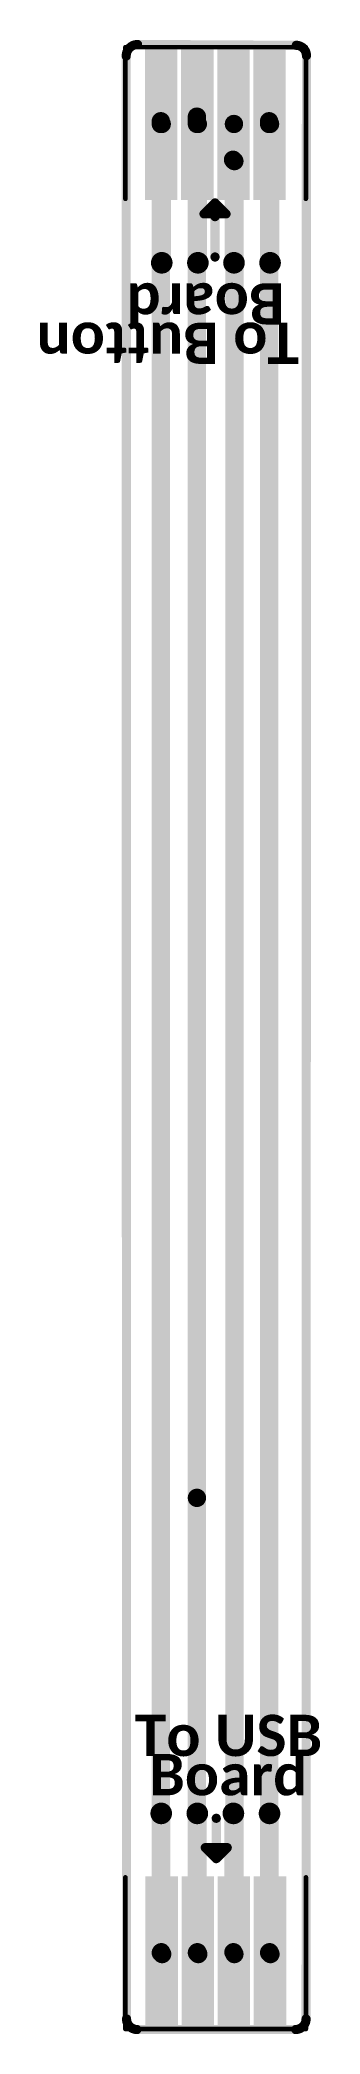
# Model space of a CAD drawing. Header units: millimetres. Extents: x -2.4 to 5.4, y -0.4 to 54.8.
import ezdxf

# ---------------------------------------------------------------- set-up
doc = ezdxf.new("R2010")
doc.units = ezdxf.units.MM
for name, color, linetype in [('BottomLayer', 5, 'Continuous'), ('BottomPaste', 16, 'Continuous'), ('BottomSolder', 6, 'Continuous'), ('Mechanical2', 216, 'Continuous'), ('TopLayer', 1, 'Continuous'), ('TopOverlay', 2, 'Continuous'), ('TopPaste', 8, 'Continuous'), ('TopSolder', 216, 'Continuous'), ('ViaHoleLayer', 16, 'Continuous')]:
    doc.layers.add(name, color=color, linetype=linetype)
doc.styles.add('Calibri', font='', dxfattribs={"height": 0.2})
doc.styles.get('Calibri').set_extended_font_data('Calibri', bold=True)

# ---------------------------------------------------------------- blocks, each defined once
blk = doc.blocks.new('FPC_1MM_4P_B_1')
at = {"layer": 'BottomLayer'}
for points in [[(-1.83500014, 2.12699981), (-1.16499894, 2.12699981), (-1.16499894, -1.87299981), (-1.83500014, -1.87299981)], [(-0.8349996, 2.12699981), (-0.1649984, 2.12699981), (-0.1649984, -1.87299981), (-0.8349996, -1.87299981)], [(0.16500094, 2.12699981), (0.8350021400000001, 2.12699981), (0.8350021400000001, -1.87299981), (0.16500094, -1.87299981)], [(1.16499894, 2.12699981), (1.83500014, 2.12699981), (1.83500014, -1.87299981), (1.16499894, -1.87299981)]]:
    blk.add_hatch(color=5, dxfattribs=at).paths.add_polyline_path(points)
at = {"layer": 'BottomPaste'}
for points in [[(-1.83500014, 2.12699981), (-1.16499894, 2.12699981), (-1.16499894, -1.87299981), (-1.83500014, -1.87299981)], [(-0.8349996, 2.12699981), (-0.1649984, 2.12699981), (-0.1649984, -1.87299981), (-0.8349996, -1.87299981)], [(0.16500094, 2.12699981), (0.8350021400000001, 2.12699981), (0.8350021400000001, -1.87299981), (0.16500094, -1.87299981)], [(1.16499894, 2.12699981), (1.83500014, 2.12699981), (1.83500014, -1.87299981), (1.16499894, -1.87299981)]]:
    blk.add_hatch(color=16, dxfattribs=at).paths.add_polyline_path(points)
at = {"layer": 'BottomSolder'}
for points in [[(-1.93660014, 2.22859981), (-1.06339894, 2.22859981), (-1.06339894, -1.97459981), (-1.93660014, -1.97459981)], [(-0.9365995999999999, 2.22859981), (-0.0633984, 2.22859981), (-0.0633984, -1.97459981), (-0.9365995999999999, -1.97459981)], [(0.06340093999999999, 2.22859981), (0.93660214, 2.22859981), (0.93660214, -1.97459981), (0.06340093999999999, -1.97459981)], [(1.06339894, 2.22859981), (1.93660014, 2.22859981), (1.93660014, -1.97459981), (1.06339894, -1.97459981)]]:
    blk.add_hatch(color=6, dxfattribs=at).paths.add_polyline_path(points)
blk = doc.blocks.new('FPC_1MM_4P_B_2')
at = {"layer": 'BottomLayer'}
for points in [[(-1.83500014, 2.12699981), (-1.16499894, 2.12699981), (-1.16499894, -1.87299981), (-1.83500014, -1.87299981)], [(-0.8349996, 2.12699981), (-0.1649984, 2.12699981), (-0.1649984, -1.87299981), (-0.8349996, -1.87299981)], [(0.16500094, 2.12699981), (0.8350021400000001, 2.12699981), (0.8350021400000001, -1.87299981), (0.16500094, -1.87299981)], [(1.16499894, 2.12699981), (1.83500014, 2.12699981), (1.83500014, -1.87299981), (1.16499894, -1.87299981)]]:
    blk.add_hatch(color=5, dxfattribs=at).paths.add_polyline_path(points)
at = {"layer": 'BottomPaste'}
for points in [[(-1.83500014, 2.12699981), (-1.16499894, 2.12699981), (-1.16499894, -1.87299981), (-1.83500014, -1.87299981)], [(-0.8349996, 2.12699981), (-0.1649984, 2.12699981), (-0.1649984, -1.87299981), (-0.8349996, -1.87299981)], [(0.16500094, 2.12699981), (0.8350021400000001, 2.12699981), (0.8350021400000001, -1.87299981), (0.16500094, -1.87299981)], [(1.16499894, 2.12699981), (1.83500014, 2.12699981), (1.83500014, -1.87299981), (1.16499894, -1.87299981)]]:
    blk.add_hatch(color=16, dxfattribs=at).paths.add_polyline_path(points)
at = {"layer": 'BottomSolder'}
for points in [[(-1.93660014, 2.22859981), (-1.06339894, 2.22859981), (-1.06339894, -1.97459981), (-1.93660014, -1.97459981)], [(-0.9365995999999999, 2.22859981), (-0.0633984, 2.22859981), (-0.0633984, -1.97459981), (-0.9365995999999999, -1.97459981)], [(0.06340093999999999, 2.22859981), (0.93660214, 2.22859981), (0.93660214, -1.97459981), (0.06340093999999999, -1.97459981)], [(1.06339894, 2.22859981), (1.93660014, 2.22859981), (1.93660014, -1.97459981), (1.06339894, -1.97459981)]]:
    blk.add_hatch(color=6, dxfattribs=at).paths.add_polyline_path(points)
blk = doc.blocks.new('FPC_1MM_4P_3')
at = {"layer": 'TopLayer'}
for points in [[(-1.83500014, 1.87299981), (-1.16499894, 1.87299981), (-1.16499894, -2.12699981), (-1.83500014, -2.12699981)], [(-0.8349996, 1.87299981), (-0.1649984, 1.87299981), (-0.1649984, -2.12699981), (-0.8349996, -2.12699981)], [(0.16500094, 1.87299981), (0.8350021400000001, 1.87299981), (0.8350021400000001, -2.12699981), (0.16500094, -2.12699981)], [(1.16499894, 1.87299981), (1.83500014, 1.87299981), (1.83500014, -2.12699981), (1.16499894, -2.12699981)]]:
    blk.add_hatch(color=1, dxfattribs=at).paths.add_polyline_path(points)
at = {"layer": 'TopPaste'}
for points in [[(-1.83500014, 1.87299981), (-1.16499894, 1.87299981), (-1.16499894, -2.12699981), (-1.83500014, -2.12699981)], [(-0.8349996, 1.87299981), (-0.1649984, 1.87299981), (-0.1649984, -2.12699981), (-0.8349996, -2.12699981)], [(0.16500094, 1.87299981), (0.8350021400000001, 1.87299981), (0.8350021400000001, -2.12699981), (0.16500094, -2.12699981)], [(1.16499894, 1.87299981), (1.83500014, 1.87299981), (1.83500014, -2.12699981), (1.16499894, -2.12699981)]]:
    blk.add_hatch(color=8, dxfattribs=at).paths.add_polyline_path(points)
at = {"layer": 'TopSolder'}
for points in [[(-1.93660014, 1.97459981), (-1.06339894, 1.97459981), (-1.06339894, -2.22859981), (-1.93660014, -2.22859981)], [(-0.9365995999999999, 1.97459981), (-0.0633984, 1.97459981), (-0.0633984, -2.22859981), (-0.9365995999999999, -2.22859981)], [(0.06340093999999999, 1.97459981), (0.93660214, 1.97459981), (0.93660214, -2.22859981), (0.06340093999999999, -2.22859981)], [(1.06339894, 1.97459981), (1.93660014, 1.97459981), (1.93660014, -2.22859981), (1.06339894, -2.22859981)]]:
    blk.add_hatch(color=216, dxfattribs=at).paths.add_polyline_path(points)
at = {"layer": 'TopOverlay', "const_width": 0.127}
for points in [[(-2.48129552, -2.20000068), (-2.48129552, 2.00000108)], [(-2.48129552, 2.00000108), (2.51870464, 2.00000108)], [(2.51870464, -2.20000068), (2.51870464, 2.00000108)]]:
    blk.add_lwpolyline(points, dxfattribs=at)
at = {"layer": 'TopOverlay', "const_width": 0.0635}
for points in [[(-2.513045519999999, 2.00000108, 1), (-2.44954552, 2.00000108, 1)], [(-2.513045519999999, 2.00000108, 1), (-2.44954552, 2.00000108, 1)], [(2.48695464, 2.00000108, 1), (2.55045464, 2.00000108, 1)], [(2.48695464, 2.00000108, 1), (2.55045464, 2.00000108, 1)], [(-2.513045519999999, -2.20000068, 1), (-2.44954552, -2.20000068, 1)], [(2.48695464, -2.20000068, 1), (2.55045464, -2.20000068, 1)]]:
    blk.add_lwpolyline(points, format="xyb", close=True, dxfattribs=at)
blk = doc.blocks.new('FPC_1MM_4P_4')
at = {"layer": 'TopLayer'}
for points in [[(-1.83500014, 1.87299981), (-1.16499894, 1.87299981), (-1.16499894, -2.12699981), (-1.83500014, -2.12699981)], [(-0.8349996, 1.87299981), (-0.1649984, 1.87299981), (-0.1649984, -2.12699981), (-0.8349996, -2.12699981)], [(0.16500094, 1.87299981), (0.8350021400000001, 1.87299981), (0.8350021400000001, -2.12699981), (0.16500094, -2.12699981)], [(1.16499894, 1.87299981), (1.83500014, 1.87299981), (1.83500014, -2.12699981), (1.16499894, -2.12699981)]]:
    blk.add_hatch(color=1, dxfattribs=at).paths.add_polyline_path(points)
at = {"layer": 'TopPaste'}
for points in [[(-1.83500014, 1.87299981), (-1.16499894, 1.87299981), (-1.16499894, -2.12699981), (-1.83500014, -2.12699981)], [(-0.8349996, 1.87299981), (-0.1649984, 1.87299981), (-0.1649984, -2.12699981), (-0.8349996, -2.12699981)], [(0.16500094, 1.87299981), (0.8350021400000001, 1.87299981), (0.8350021400000001, -2.12699981), (0.16500094, -2.12699981)], [(1.16499894, 1.87299981), (1.83500014, 1.87299981), (1.83500014, -2.12699981), (1.16499894, -2.12699981)]]:
    blk.add_hatch(color=8, dxfattribs=at).paths.add_polyline_path(points)
at = {"layer": 'TopSolder'}
for points in [[(-1.93660014, 1.97459981), (-1.06339894, 1.97459981), (-1.06339894, -2.22859981), (-1.93660014, -2.22859981)], [(-0.9365995999999999, 1.97459981), (-0.0633984, 1.97459981), (-0.0633984, -2.22859981), (-0.9365995999999999, -2.22859981)], [(0.06340093999999999, 1.97459981), (0.93660214, 1.97459981), (0.93660214, -2.22859981), (0.06340093999999999, -2.22859981)], [(1.06339894, 1.97459981), (1.93660014, 1.97459981), (1.93660014, -2.22859981), (1.06339894, -2.22859981)]]:
    blk.add_hatch(color=216, dxfattribs=at).paths.add_polyline_path(points)
at = {"layer": 'TopOverlay', "const_width": 0.127}
for points in [[(-2.48129552, 2.00000108), (-2.48129552, -2.20000068)], [(2.51870464, 2.00000108), (-2.48129552, 2.00000108)], [(2.51870464, 2.00000108), (2.51870464, -2.20000068)]]:
    blk.add_lwpolyline(points, dxfattribs=at)
at = {"layer": 'TopOverlay', "const_width": 0.0635}
for points in [[(-2.513045519999999, 2.00000108, 1), (-2.44954552, 2.00000108, 1)], [(-2.513045519999999, 2.00000108, 1), (-2.44954552, 2.00000108, 1)], [(2.48695464, 2.00000108, 1), (2.55045464, 2.00000108, 1)], [(2.48695464, 2.00000108, 1), (2.55045464, 2.00000108, 1)], [(-2.513045519999999, -2.20000068, 1), (-2.44954552, -2.20000068, 1)], [(2.48695464, -2.20000068, 1), (2.55045464, -2.20000068, 1)]]:
    blk.add_lwpolyline(points, format="xyb", close=True, dxfattribs=at)

msp = doc.modelspace()

# ---------------------------------------------------------------- hatches: boundary and pattern name
at = {"layer": 'BottomLayer'}
h = msp.add_hatch(color=5, dxfattribs=at)
edge = h.paths.add_edge_path()
edge.add_arc((0.97531682, 48.62563807999999), 0.2999994, 0, 360)
h = msp.add_hatch(color=5, dxfattribs=at)
edge = h.paths.add_edge_path()
edge.add_arc((1.97531482, 48.62563807999999), 0.2999994, 0, 360)
h = msp.add_hatch(color=5, dxfattribs=at)
edge = h.paths.add_edge_path()
edge.add_arc((2.97531536, 48.62563807999999), 0.2999994, 0, 360)
h = msp.add_hatch(color=5, dxfattribs=at)
edge = h.paths.add_edge_path()
edge.add_arc((3.9753159, 48.62563807999999), 0.2999994, 0, 360)
h = msp.add_hatch(color=5, dxfattribs=at)
edge = h.paths.add_edge_path()
edge.add_arc((0.9597313799999999, 5.690570279999999), 0.2999994, 0, 360)
h = msp.add_hatch(color=5, dxfattribs=at)
edge = h.paths.add_edge_path()
edge.add_arc((1.95973192, 5.690570279999999), 0.2999994, 0, 360)
h = msp.add_hatch(color=5, dxfattribs=at)
edge = h.paths.add_edge_path()
edge.add_arc((2.95973246, 5.690570279999999), 0.2999994, 0, 360)
h = msp.add_hatch(color=5, dxfattribs=at)
edge = h.paths.add_edge_path()
edge.add_arc((3.95973046, 5.690570279999999), 0.2999994, 0, 360)
at = {"layer": 'TopLayer'}
h = msp.add_hatch(color=1, dxfattribs=at)
edge = h.paths.add_edge_path()
edge.add_arc((0.97531682, 48.62563807999999), 0.2999994, 0, 360)
h = msp.add_hatch(color=1, dxfattribs=at)
edge = h.paths.add_edge_path()
edge.add_arc((1.97531482, 48.62563807999999), 0.2999994, 0, 360)
h = msp.add_hatch(color=1, dxfattribs=at)
edge = h.paths.add_edge_path()
edge.add_arc((2.97531536, 48.62563807999999), 0.2999994, 0, 360)
h = msp.add_hatch(color=1, dxfattribs=at)
edge = h.paths.add_edge_path()
edge.add_arc((3.9753159, 48.62563807999999), 0.2999994, 0, 360)
h = msp.add_hatch(color=1, dxfattribs=at)
edge = h.paths.add_edge_path()
edge.add_arc((0.9597313799999999, 5.690570279999999), 0.2999994, 0, 360)
h = msp.add_hatch(color=1, dxfattribs=at)
edge = h.paths.add_edge_path()
edge.add_arc((1.95973192, 5.690570279999999), 0.2999994, 0, 360)
h = msp.add_hatch(color=1, dxfattribs=at)
edge = h.paths.add_edge_path()
edge.add_arc((2.95973246, 5.690570279999999), 0.2999994, 0, 360)
h = msp.add_hatch(color=1, dxfattribs=at)
edge = h.paths.add_edge_path()
edge.add_arc((3.95973046, 5.690570279999999), 0.2999994, 0, 360)
at = {"layer": 'ViaHoleLayer'}
h = msp.add_hatch(color=16, dxfattribs=at)
edge = h.paths.add_edge_path()
edge.add_arc((0.97531682, 48.62563807999999), 0.1499997, 0, 360)
h = msp.add_hatch(color=16, dxfattribs=at)
edge = h.paths.add_edge_path()
edge.add_arc((1.97531482, 48.62563807999999), 0.1499997, 0, 360)
h = msp.add_hatch(color=16, dxfattribs=at)
edge = h.paths.add_edge_path()
edge.add_arc((2.97531536, 48.62563807999999), 0.1499997, 0, 360)
h = msp.add_hatch(color=16, dxfattribs=at)
edge = h.paths.add_edge_path()
edge.add_arc((3.9753159, 48.62563807999999), 0.1499997, 0, 360)
h = msp.add_hatch(color=16, dxfattribs=at)
edge = h.paths.add_edge_path()
edge.add_arc((0.9597313799999999, 5.690570279999999), 0.1499997, 0, 360)
h = msp.add_hatch(color=16, dxfattribs=at)
edge = h.paths.add_edge_path()
edge.add_arc((1.95973192, 5.690570279999999), 0.1499997, 0, 360)
h = msp.add_hatch(color=16, dxfattribs=at)
edge = h.paths.add_edge_path()
edge.add_arc((2.95973246, 5.690570279999999), 0.1499997, 0, 360)
h = msp.add_hatch(color=16, dxfattribs=at)
edge = h.paths.add_edge_path()
edge.add_arc((3.95973046, 5.690570279999999), 0.1499997, 0, 360)

# ---------------------------------------------------------------- linework, layer by layer
at = {"layer": 'BottomLayer', "const_width": 0.508}
for points in [[(0.97421954, 48.62563807999999), (0.97421954, 52.46920417999999)], [(1.97421754, 48.62563807999999), (1.97421754, 52.46920417999999)], [(2.97421808, 48.62563807999999), (2.97421808, 52.46920417999999)], [(3.97421862, 48.62563807999999), (3.97421862, 52.46920417999999)], [(0.9608286599999999, 1.84700418), (0.9608286599999999, 5.690570279999999)], [(1.9608292, 1.84700418), (1.9608292, 5.690570279999999)], [(2.96082974, 1.84700418), (2.96082974, 5.690570279999999)], [(3.96082774, 1.84700418), (3.96082774, 5.690570279999999)]]:
    msp.add_lwpolyline(points, dxfattribs=at)
at = {"layer": 'BottomLayer', "const_width": 0.254}
for points in [[(0.8472195399999999, 52.46920417999999, 1), (1.10121954, 52.46920417999999, 1)], [(1.84721754, 52.46920417999999, 1), (2.10121754, 52.46920417999999, 1)], [(2.84721808, 52.46920417999999, 1), (3.10121808, 52.46920417999999, 1)], [(3.84721862, 52.46920417999999, 1), (4.10121862, 52.46920417999999, 1)], [(0.8472195399999999, 48.62563807999999, 1), (1.10121954, 48.62563807999999, 1)], [(1.84721754, 48.62563807999999, 1), (2.10121754, 48.62563807999999, 1)], [(2.84721808, 48.62563807999999, 1), (3.10121808, 48.62563807999999, 1)], [(3.84721862, 48.62563807999999, 1), (4.10121862, 48.62563807999999, 1)], [(0.83382866, 5.690570279999999, 1), (1.08782866, 5.690570279999999, 1)], [(1.8338292, 5.690570279999999, 1), (2.0878292, 5.690570279999999, 1)], [(2.83382974, 5.690570279999999, 1), (3.08782974, 5.690570279999999, 1)], [(3.833827739999999, 5.690570279999999, 1), (4.08782774, 5.690570279999999, 1)], [(0.83382866, 1.84700418, 1), (1.08782866, 1.84700418, 1)], [(1.8338292, 1.84700418, 1), (2.0878292, 1.84700418, 1)], [(2.83382974, 1.84700418, 1), (3.08782974, 1.84700418, 1)], [(3.833827739999999, 1.84700418, 1), (4.08782774, 1.84700418, 1)]]:
    msp.add_lwpolyline(points, format="xyb", close=True, dxfattribs=at)
at = {"layer": 'Mechanical2', "const_width": 0.254}
for points in [[(-0.00985774, 54.35018085999999, -0.4097912525257468), (0.3046476, 54.67105397999999)], [(4.7017178, 54.64769106, -0.4097912525257467), (4.982303979999999, 54.3614229)], [(0.28763468, -0.2934589, -0.4097912525257467), (0, 0)], [(4.9724564, 0, -0.4097912525257467), (4.68482172, -0.2934589)]]:
    msp.add_lwpolyline(points, format="xyb", dxfattribs=at)
for points in [[(0.3046476, 54.67105397999999), (4.7017178, 54.64769106)], [(-0.00985774, 54.35018085999999), (0, 0)], [(4.9724564, 0), (4.982303979999999, 54.3614229)], [(0.28763468, -0.2934589), (4.68482172, -0.2934589)]]:
    msp.add_lwpolyline(points, dxfattribs=at)
at = {"layer": 'Mechanical2', "const_width": 0.127}
for points in [[(0.2411476, 54.67105397999999, 1), (0.3681476, 54.67105397999999, 1)], [(0.2411476, 54.67105397999999, 1), (0.3681476, 54.67105397999999, 1)], [(4.6382178, 54.64769106, 1), (4.765217799999999, 54.64769106, 1)], [(4.6382178, 54.64769106, 1), (4.765217799999999, 54.64769106, 1)], [(-0.07335774, 54.35018085999999, 1), (0.05364226, 54.35018085999999, 1)], [(-0.07335774, 54.35018085999999, 1), (0.05364226, 54.35018085999999, 1)], [(4.91880398, 54.3614229, 1), (5.04580398, 54.3614229, 1)], [(4.91880398, 54.3614229, 1), (5.04580398, 54.3614229, 1)], [(-0.0635, 0, 1), (0.0635, 0, 1)], [(-0.0635, 0, 1), (0.0635, 0, 1)], [(4.908956399999999, 0, 1), (5.0359564, 0, 1)], [(4.908956399999999, 0, 1), (5.0359564, 0, 1)], [(0.22413468, -0.2934589, 1), (0.35113468, -0.2934589, 1)], [(0.22413468, -0.2934589, 1), (0.35113468, -0.2934589, 1)], [(4.621321719999999, -0.2934589, 1), (4.74832172, -0.2934589, 1)], [(4.621321719999999, -0.2934589, 1), (4.74832172, -0.2934589, 1)]]:
    msp.add_lwpolyline(points, format="xyb", close=True, dxfattribs=at)
at = {"layer": 'TopLayer', "const_width": 0.508}
for points in [[(0.94881954, 52.46920417999999), (0.94881954, 52.54540418)], [(0.94881954, 1.8336133), (0.94881954, 52.46920417999999)], [(1.94881754, 14.42817028), (1.94882008, 52.46920417999999)], [(1.94882008, 52.46920417999999), (1.94882008, 52.67240417999999)], [(3.94881862, 52.46920417999999), (3.94881862, 52.54540418)], [(3.94881862, 1.8336133), (3.94881862, 52.46920417999999)], [(2.94882062, 51.47860418), (2.98622974, 51.44119506)], [(2.98622974, 5.690570279999999), (2.98622974, 51.44119506)], [(1.94881754, 1.8336133), (1.94881754, 14.42817028)], [(2.98622974, 1.79620672), (2.98622974, 5.690570279999999)], [(0.94881954, 1.8336133), (0.9862286599999999, 1.79620418)], [(1.94881754, 1.8336133), (1.98622666, 1.79620418)], [(2.9862272, 1.79620418), (2.98622974, 1.79620672)], [(3.94881862, 1.8336133), (3.98622774, 1.79620418)]]:
    msp.add_lwpolyline(points, dxfattribs=at)
at = {"layer": 'TopLayer', "const_width": 0.254}
for points in [[(0.8218195399999999, 52.54540418, 1), (1.07581954, 52.54540418, 1)], [(0.8218195399999999, 52.46920417999999, 1), (1.07581954, 52.46920417999999, 1)], [(0.8218195399999999, 52.46920417999999, 1), (1.07581954, 52.46920417999999, 1)], [(1.82182008, 52.67240417999999, 1), (2.07582008, 52.67240417999999, 1)], [(1.82182008, 52.46920417999999, 1), (2.07582008, 52.46920417999999, 1)], [(1.82182008, 52.46920417999999, 1), (2.07582008, 52.46920417999999, 1)], [(3.82181862, 52.54540418, 1), (4.07581862, 52.54540418, 1)], [(3.82181862, 52.46920417999999, 1), (4.07581862, 52.46920417999999, 1)], [(3.82181862, 52.46920417999999, 1), (4.07581862, 52.46920417999999, 1)], [(2.82182062, 51.47860418, 1), (3.07582062, 51.47860418, 1)], [(2.85922974, 51.44119506, 1), (3.11322974, 51.44119506, 1)], [(2.85922974, 51.44119506, 1), (3.11322974, 51.44119506, 1)], [(1.82181754, 14.42817028, 1), (2.07581754, 14.42817028, 1)], [(1.82181754, 14.42817028, 1), (2.07581754, 14.42817028, 1)], [(2.85922974, 5.690570279999999, 1), (3.11322974, 5.690570279999999, 1)], [(2.85922974, 5.690570279999999, 1), (3.11322974, 5.690570279999999, 1)], [(0.8218195399999999, 1.8336133, 1), (1.07581954, 1.8336133, 1)], [(0.8218195399999999, 1.8336133, 1), (1.07581954, 1.8336133, 1)], [(0.85922866, 1.79620418, 1), (1.11322866, 1.79620418, 1)], [(1.82181754, 1.8336133, 1), (2.07581754, 1.8336133, 1)], [(1.82181754, 1.8336133, 1), (2.07581754, 1.8336133, 1)], [(1.85922666, 1.79620418, 1), (2.11322666, 1.79620418, 1)], [(2.8592272, 1.79620418, 1), (3.1132272, 1.79620418, 1)], [(2.85922974, 1.79620672, 1), (3.11322974, 1.79620672, 1)], [(2.85922974, 1.79620672, 1), (3.11322974, 1.79620672, 1)], [(3.82181862, 1.8336133, 1), (4.07581862, 1.8336133, 1)], [(3.82181862, 1.8336133, 1), (4.07581862, 1.8336133, 1)], [(3.85922774, 1.79620418, 1), (4.11322774, 1.79620418, 1)]]:
    msp.add_lwpolyline(points, format="xyb", close=True, dxfattribs=at)
at = {"layer": 'TopOverlay', "const_width": 0.254}
for points in [[(2.14541608, 49.98000417999999), (2.45021608, 50.28480417999999)], [(2.45021608, 50.28480417999999), (2.75501608, 49.98000417999999)], [(2.14541608, 49.98000417999999), (2.75501608, 49.98000417999999)], [(2.45021608, 48.78620418), (2.45021608, 49.90380418)], [(2.4848312, 4.43780418), (2.4848312, 5.555404179999999)], [(2.1800312, 4.74260418), (2.7896312, 4.74260418)], [(2.1800312, 4.74260418), (2.4848312, 4.43780418)], [(2.4848312, 4.43780418), (2.7896312, 4.74260418)]]:
    msp.add_lwpolyline(points, dxfattribs=at)
at = {"layer": 'TopOverlay', "const_width": 0.127}
for points in [[(2.38671608, 50.28480417999999, 1), (2.51371608, 50.28480417999999, 1)], [(2.38671608, 50.28480417999999, 1), (2.51371608, 50.28480417999999, 1)], [(2.08191608, 49.98000417999999, 1), (2.20891608, 49.98000417999999, 1)], [(2.08191608, 49.98000417999999, 1), (2.20891608, 49.98000417999999, 1)], [(2.38671608, 49.90380418, 1), (2.51371608, 49.90380418, 1)], [(2.69151608, 49.98000417999999, 1), (2.81851608, 49.98000417999999, 1)], [(2.69151608, 49.98000417999999, 1), (2.81851608, 49.98000417999999, 1)], [(2.38671608, 48.78620418, 1), (2.51371608, 48.78620418, 1)], [(2.4213312, 5.555404179999999, 1), (2.5483312, 5.555404179999999, 1)], [(2.1165312, 4.74260418, 1), (2.2435312, 4.74260418, 1)], [(2.1165312, 4.74260418, 1), (2.2435312, 4.74260418, 1)], [(2.4213312, 4.43780418, 1), (2.5483312, 4.43780418, 1)], [(2.4213312, 4.43780418, 1), (2.5483312, 4.43780418, 1)], [(2.4213312, 4.43780418, 1), (2.5483312, 4.43780418, 1)], [(2.7261312, 4.74260418, 1), (2.8531312, 4.74260418, 1)], [(2.7261312, 4.74260418, 1), (2.8531312, 4.74260418, 1)]]:
    msp.add_lwpolyline(points, format="xyb", close=True, dxfattribs=at)

# ---------------------------------------------------------------- block references
for name, p in [('FPC_1MM_4P_3', (2.44881908, 52.59620418)), ('FPC_1MM_4P_B_1', (2.4608282, 1.72000418))]:
    msp.add_blockref(name, p)
at = {"rotation": 180}
for name, p in [('FPC_1MM_4P_B_2', (2.47421908, 52.59620418)), ('FPC_1MM_4P_4', (2.4862282, 1.72000418))]:
    msp.add_blockref(name, p, dxfattribs=at)

# ---------------------------------------------------------------- texts
at = {"layer": 'TopOverlay', "style": 'Calibri'}
for s, rotation, p in [(' Board', 180, (4.77519492, 48.0595051)), ('To Button', 180, (4.77519492, 46.96784612)), ('To USB', 360, (0.2286, 7.27868496)), (' Board', 360, (0.2286, 6.19260128))]:
    msp.add_text(s, height=1.143, rotation=rotation, dxfattribs=at).set_placement(p)

doc.saveas('drawing.dxf')
